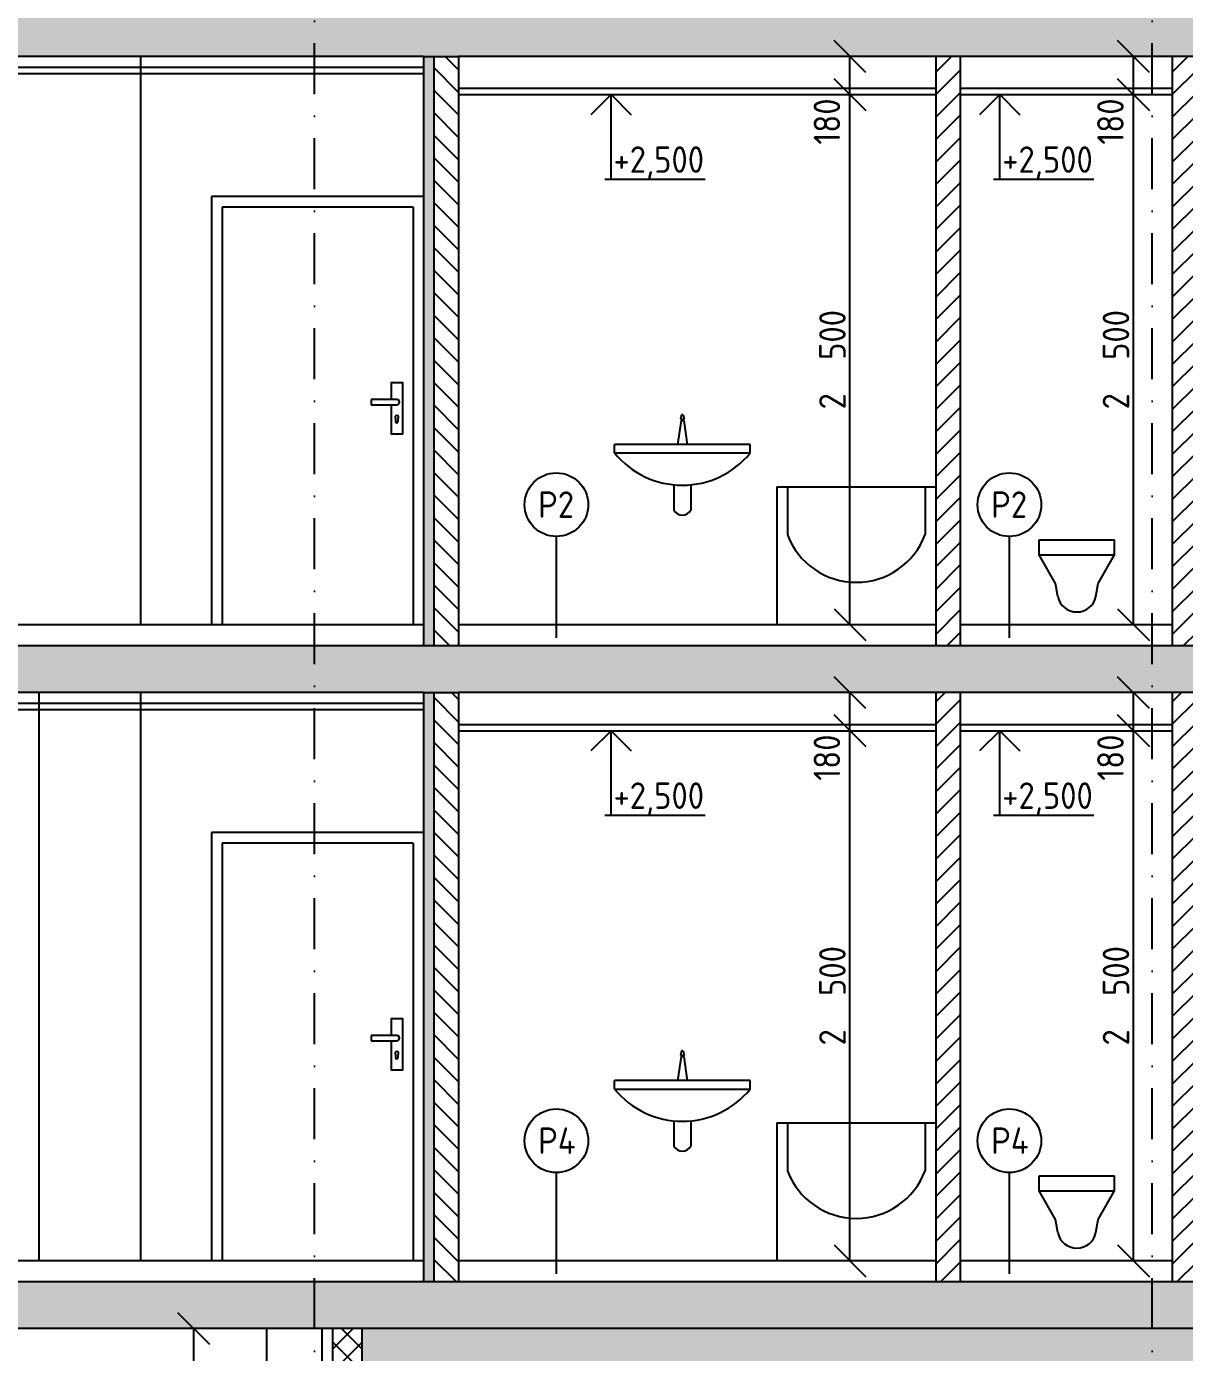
# Model space of a CAD drawing. Extents: x 3792242 to 5145247, y -1546315 to -1031918.
# Drawn here: x 3799548 to 3805008, y -1536076 to -1529822 of the extents above; entities that cross this region are included whole.
import ezdxf

# ---------------------------------------------------------------- set-up
doc = ezdxf.new("R2010")
doc.units = 0
doc.header["$MEASUREMENT"] = 0
doc.linetypes.add('BODKOCIARKOVANA_3', pattern=[5.6, 3, -1.3, 0, -1.3])
doc.layers.get('0').update_dxf_attribs({"linetype": 'CONTINUOUS'})
doc.layers.get('Defpoints').update_dxf_attribs({"color": 61, "linetype": 'CONTINUOUS'})
for name, color, linetype in [('DVERE', 45, 'CONTINUOUS'), ('KÓTY', 4, 'CONTINUOUS'), ('MÚRY', 1, 'CONTINUOUS'), ('OKNÁ', 143, 'CONTINUOUS'), ('osi', 253, 'CONTINUOUS'), ('POZEMOK', 7, 'CONTINUOUS'), ('TENKÁ', 7, 'CONTINUOUS'), ('ZARIADOVACIE', 144, 'CONTINUOUS'), ('ŠRAFY', 82, 'CONTINUOUS'), ('šrafy-múry', 8, 'CONTINUOUS')]:
    doc.layers.add(name, color=color, linetype=linetype)
doc.styles.add('STYLE1', font='isocp.shx')
doc.dimstyles.new('STANDARD-50', dxfattribs={"dimtxt": 125, "dimasz": 150, "dimexe": 10, "dimexo": 200, "dimgap": 20, "dimtad": 1, "dimdsep": 46, "dimlunit": 6, "dimtxsty": 'STYLE1', "dimblk1": 'OBLIQUE', "dimblk2": 'OBLIQUE', "dimsah": 1, "dimcen": 2.5, "dimse1": 1, "dimse2": 1, "dimadec": 0, "dimazin": 0, "dimtfac": 1, "dimtmove": 1, "dimatfit": 3, "dimldrblk": 'OBLIQUE', "dimfxl": 1, "dimtolj": 1, "dimtzin": 0, "dimarcsym": 0})
pattern_1 = [(45, (-465210.81, -3000), (-53.0330086, 53.0330086), [])]
pattern_2 = [(45, (-464095.81, -3000), (-53.0330086, 53.0330086), [])]
pattern_3 = [(135, (-3044606.99, 222662.926), (-53.0330086, -53.0330086), [])]

# ---------------------------------------------------------------- blocks, each defined once
blk = doc.blocks.new('_OBLIQUE')
at = {"color": 0, "linetype": 'ByBlock'}
blk.add_line((-0.5, -0.5), (0.5, 0.5), dxfattribs=at)
blk = doc.blocks.new('*D33596')
at = {"layer": 'Defpoints', "color": 0}
for p in [(3804515.2, -1533143.8), (3804767.2, -1533143.8), (3804515.2, -1535643.8)]:
    blk.add_point(p, dxfattribs=at)
at = {"layer": 'KÓTY', "color": 0, "lineweight": -2, "ltscale": 0.25}
blk.add_line((3804767.2, -1535643.8), (3804767.2, -1533143.8), dxfattribs=at)
at = {"layer": 'KÓTY', "color": 0, "linetype": 'ByBlock', "lineweight": -2, "xscale": 150, "yscale": 150, "zscale": 150}
for p, rotation in [((3804767.2, -1533143.8), 90), ((3804767.2, -1535643.8), 270)]:
    blk.add_blockref('_OBLIQUE', p, dxfattribs=dict(at, rotation=rotation))
at = {"layer": 'KÓTY', "color": 0, "insert": (3804684.7, -1534393.8), "char_height": 125, "attachment_point": 5, "rotation": 90, "style": 'STYLE1'}
blk.add_mtext('\\A1;2ﾠ500', dxfattribs=at)
blk = doc.blocks.new('*D33597')
at = {"layer": 'Defpoints', "color": 0}
for p in [(3804767.2, -1532963.8), (3804767.2, -1532963.8), (3804767.2, -1533143.8)]:
    blk.add_point(p, dxfattribs=at)
at = {"layer": 'KÓTY', "color": 0, "lineweight": -2, "ltscale": 0.25}
blk.add_line((3804767.2, -1533143.8), (3804767.2, -1532963.8), dxfattribs=at)
at = {"layer": 'KÓTY', "color": 0, "linetype": 'ByBlock', "lineweight": -2, "xscale": 150, "yscale": 150, "zscale": 150}
for p, rotation in [((3804767.2, -1532963.8), 90), ((3804767.2, -1533143.8), 270)]:
    blk.add_blockref('_OBLIQUE', p, dxfattribs=dict(at, rotation=rotation))
at = {"layer": 'KÓTY', "color": 0, "insert": (3804658.7, -1533270.5), "char_height": 125, "attachment_point": 5, "rotation": 90, "style": 'STYLE1'}
blk.add_mtext('\\A1;180', dxfattribs=at)
blk = doc.blocks.new('*D33598')
at = {"layer": 'Defpoints', "color": 0}
for p in [(3803178.2, -1533143.8), (3803430.2, -1533143.8), (3803178.2, -1535643.8)]:
    blk.add_point(p, dxfattribs=at)
at = {"layer": 'KÓTY', "color": 0, "lineweight": -2, "ltscale": 0.25}
blk.add_line((3803430.2, -1535643.8), (3803430.2, -1533143.8), dxfattribs=at)
at = {"layer": 'KÓTY', "color": 0, "linetype": 'ByBlock', "lineweight": -2, "xscale": 150, "yscale": 150, "zscale": 150}
for p, rotation in [((3803430.2, -1533143.8), 90), ((3803430.2, -1535643.8), 270)]:
    blk.add_blockref('_OBLIQUE', p, dxfattribs=dict(at, rotation=rotation))
at = {"layer": 'KÓTY', "color": 0, "insert": (3803347.7, -1534393.8), "char_height": 125, "attachment_point": 5, "rotation": 90, "style": 'STYLE1'}
blk.add_mtext('\\A1;2ﾠ500', dxfattribs=at)
blk = doc.blocks.new('*D33599')
at = {"layer": 'Defpoints', "color": 0}
for p in [(3803430.2, -1532963.8), (3803430.2, -1532963.8), (3803430.2, -1533143.8)]:
    blk.add_point(p, dxfattribs=at)
at = {"layer": 'KÓTY', "color": 0, "lineweight": -2, "ltscale": 0.25}
blk.add_line((3803430.2, -1533143.8), (3803430.2, -1532963.8), dxfattribs=at)
at = {"layer": 'KÓTY', "color": 0, "linetype": 'ByBlock', "lineweight": -2, "xscale": 150, "yscale": 150, "zscale": 150}
for p, rotation in [((3803430.2, -1532963.8), 90), ((3803430.2, -1533143.8), 270)]:
    blk.add_blockref('_OBLIQUE', p, dxfattribs=dict(at, rotation=rotation))
at = {"layer": 'KÓTY', "color": 0, "insert": (3803321.7, -1533270.5), "char_height": 125, "attachment_point": 5, "rotation": 90, "style": 'STYLE1'}
blk.add_mtext('\\A1;180', dxfattribs=at)
blk = doc.blocks.new('*D33642')
at = {"layer": 'Defpoints', "color": 0}
for p in [(3804515.2, -1530143.8), (3804767.2, -1530143.8), (3804515.2, -1532643.8)]:
    blk.add_point(p, dxfattribs=at)
at = {"layer": 'KÓTY', "color": 0, "lineweight": -2, "ltscale": 0.25}
blk.add_line((3804767.2, -1532643.8), (3804767.2, -1530143.8), dxfattribs=at)
at = {"layer": 'KÓTY', "color": 0, "linetype": 'ByBlock', "lineweight": -2, "xscale": 150, "yscale": 150, "zscale": 150}
for p, rotation in [((3804767.2, -1530143.8), 90), ((3804767.2, -1532643.8), 270)]:
    blk.add_blockref('_OBLIQUE', p, dxfattribs=dict(at, rotation=rotation))
at = {"layer": 'KÓTY', "color": 0, "insert": (3804684.7, -1531393.8), "char_height": 125, "attachment_point": 5, "rotation": 90, "style": 'STYLE1'}
blk.add_mtext('\\A1;2ﾠ500', dxfattribs=at)
blk = doc.blocks.new('*D33643')
at = {"layer": 'Defpoints', "color": 0}
for p in [(3804767.2, -1529963.8), (3804767.2, -1529963.8), (3804767.2, -1530143.8)]:
    blk.add_point(p, dxfattribs=at)
at = {"layer": 'KÓTY', "color": 0, "lineweight": -2, "ltscale": 0.25}
blk.add_line((3804767.2, -1530143.8), (3804767.2, -1529963.8), dxfattribs=at)
at = {"layer": 'KÓTY', "color": 0, "linetype": 'ByBlock', "lineweight": -2, "xscale": 150, "yscale": 150, "zscale": 150}
for p, rotation in [((3804767.2, -1529963.8), 90), ((3804767.2, -1530143.8), 270)]:
    blk.add_blockref('_OBLIQUE', p, dxfattribs=dict(at, rotation=rotation))
at = {"layer": 'KÓTY', "color": 0, "insert": (3804658.7, -1530270.5), "char_height": 125, "attachment_point": 5, "rotation": 90, "style": 'STYLE1'}
blk.add_mtext('\\A1;180', dxfattribs=at)
blk = doc.blocks.new('*D33644')
at = {"layer": 'Defpoints', "color": 0}
for p in [(3803178.2, -1530143.8), (3803430.2, -1530143.8), (3803178.2, -1532643.8)]:
    blk.add_point(p, dxfattribs=at)
at = {"layer": 'KÓTY', "color": 0, "lineweight": -2, "ltscale": 0.25}
blk.add_line((3803430.2, -1532643.8), (3803430.2, -1530143.8), dxfattribs=at)
at = {"layer": 'KÓTY', "color": 0, "linetype": 'ByBlock', "lineweight": -2, "xscale": 150, "yscale": 150, "zscale": 150}
for p, rotation in [((3803430.2, -1530143.8), 90), ((3803430.2, -1532643.8), 270)]:
    blk.add_blockref('_OBLIQUE', p, dxfattribs=dict(at, rotation=rotation))
at = {"layer": 'KÓTY', "color": 0, "insert": (3803347.7, -1531393.8), "char_height": 125, "attachment_point": 5, "rotation": 90, "style": 'STYLE1'}
blk.add_mtext('\\A1;2ﾠ500', dxfattribs=at)
blk = doc.blocks.new('*D33645')
at = {"layer": 'Defpoints', "color": 0}
for p in [(3803430.2, -1529963.8), (3803430.2, -1529963.8), (3803430.2, -1530143.8)]:
    blk.add_point(p, dxfattribs=at)
at = {"layer": 'KÓTY', "color": 0, "lineweight": -2, "ltscale": 0.25}
blk.add_line((3803430.2, -1530143.8), (3803430.2, -1529963.8), dxfattribs=at)
at = {"layer": 'KÓTY', "color": 0, "linetype": 'ByBlock', "lineweight": -2, "xscale": 150, "yscale": 150, "zscale": 150}
for p, rotation in [((3803430.2, -1529963.8), 90), ((3803430.2, -1530143.8), 270)]:
    blk.add_blockref('_OBLIQUE', p, dxfattribs=dict(at, rotation=rotation))
at = {"layer": 'KÓTY', "color": 0, "insert": (3803321.7, -1530270.5), "char_height": 125, "attachment_point": 5, "rotation": 90, "style": 'STYLE1'}
blk.add_mtext('\\A1;180', dxfattribs=at)
blk = doc.blocks.new('*D39733')
at = {"layer": 'Defpoints', "color": 0}
for p in [(3800336.7, -1535963.8), (3800846.2, -1535963.8), (3800796.2, -1538643.8)]:
    blk.add_point(p, dxfattribs=at)
at = {"layer": 'KÓTY', "color": 0, "lineweight": -2, "ltscale": 0.25}
blk.add_line((3800336.7, -1538643.8), (3800336.7, -1535963.8), dxfattribs=at)
at = {"layer": 'KÓTY', "color": 0, "linetype": 'ByBlock', "lineweight": -2, "xscale": 150, "yscale": 150, "zscale": 150}
for p, rotation in [((3800336.7, -1535963.8), 90), ((3800336.7, -1538643.8), 270)]:
    blk.add_blockref('_OBLIQUE', p, dxfattribs=dict(at, rotation=rotation))
at = {"layer": 'KÓTY', "color": 0, "insert": (3800254.2, -1537303.8), "char_height": 125, "attachment_point": 5, "rotation": 90, "style": 'STYLE1'}
blk.add_mtext('\\A1;2ﾠ680', dxfattribs=at)

msp = doc.modelspace()

# ---------------------------------------------------------------- hatches: boundary and pattern name
at = {"layer": 'ŠRAFY'}
h = msp.add_hatch(dxfattribs=at)
h.set_pattern_fill('DOTS', color=256, scale=250, angle=90)
h.set_pattern_definition([(90, (-139693.807, -3000), (-15.625, 7.8125), [0, -15.625])])
h.paths.add_polyline_path([(3801470.193, -1532743.77), (3801470.193, -1529963.77), (3801420.193, -1529963.77), (3801420.193, -1532643.77), (3801420.193, -1532743.77)])
at = {"layer": 'ŠRAFY', "ltscale": 0.25}
h = msp.add_hatch(dxfattribs=at)
h.set_pattern_fill('ANSI31', color=256, scale=600, angle=90, style=0)
h.set_pattern_definition(pattern_3)
h.paths.add_polyline_path([(3801470.193, -1532743.77), (3801470.193, -1532643.77), (3801470.193, -1529963.77), (3801585.193, -1529963.77), (3801585.193, -1532643.77), (3801585.193, -1532743.77)])
h = msp.add_hatch(dxfattribs=at)
h.set_pattern_fill('ANSI31', color=256, scale=600, style=0)
h.set_pattern_definition(pattern_1)
h.paths.add_polyline_path([(3803950.193, -1532743.77), (3803950.193, -1532643.77), (3803950.193, -1529963.77), (3803835.193, -1529963.77), (3803835.193, -1532643.77), (3803835.193, -1532743.77)])
h = msp.add_hatch(dxfattribs=at)
h.set_pattern_fill('ANSI31', color=256, scale=600, style=0)
h.set_pattern_definition(pattern_2)
h.paths.add_polyline_path([(3805065.193, -1532743.77), (3805065.193, -1532643.77), (3805065.193, -1529963.77), (3804950.193, -1529963.77), (3804950.193, -1532643.77), (3804950.193, -1532743.77)])
at = {"layer": 'ŠRAFY'}
h = msp.add_hatch(dxfattribs=at)
h.set_pattern_fill('DOTS', color=256, scale=250, angle=90)
h.set_pattern_definition([(90, (-139693.807, -6000), (-15.625, 7.8125), [0, -15.625])])
h.paths.add_polyline_path([(3801470.193, -1535743.77), (3801470.193, -1532963.77), (3801420.193, -1532963.77), (3801420.193, -1535643.77), (3801420.193, -1535743.77)])
at = {"layer": 'ŠRAFY', "ltscale": 0.25}
h = msp.add_hatch(dxfattribs=at)
h.set_pattern_fill('ANSI31', color=256, scale=600, angle=90, style=0)
h.set_pattern_definition(pattern_3)
h.paths.add_polyline_path([(3801470.193, -1535743.77), (3801470.193, -1535643.77), (3801470.193, -1532963.77), (3801585.193, -1532963.77), (3801585.193, -1535643.77), (3801585.193, -1535743.77)])
h = msp.add_hatch(dxfattribs=at)
h.set_pattern_fill('ANSI31', color=256, scale=600, style=0)
h.set_pattern_definition(pattern_1)
h.paths.add_polyline_path([(3803950.193, -1535743.77), (3803950.193, -1535643.77), (3803950.193, -1532963.77), (3803835.193, -1532963.77), (3803835.193, -1535643.77), (3803835.193, -1535743.77)])
h = msp.add_hatch(dxfattribs=at)
h.set_pattern_fill('ANSI31', color=256, scale=600, style=0)
h.set_pattern_definition(pattern_2)
h.paths.add_polyline_path([(3805065.193, -1535743.77), (3805065.193, -1535643.77), (3805065.193, -1532963.77), (3804950.193, -1532963.77), (3804950.193, -1535643.77), (3804950.193, -1535743.77)])
h = msp.add_hatch(dxfattribs=at)
h.set_pattern_fill('ANSI37', color=256, scale=600, angle=90, style=0)
h.set_pattern_definition([(135, (2192781.48, -9412559.13), (-53.0330086, -53.0330086), []), (225, (2192781.48, -9412559.13), (53.0330086, -53.0330086), [])])
h.paths.add_polyline_path([(3801130.193, -1538843.77), (3801130.193, -1536563.77), (3801130.193, -1536063.77), (3801130.193, -1535963.77), (3800990.193, -1535963.77), (3800990.193, -1538643.77), (3800990.193, -1538843.77)])
at = {"layer": 'ŠRAFY'}
h = msp.add_hatch(dxfattribs=at)
h.set_pattern_fill('HEX', color=256, scale=250)
h.set_pattern_definition([(0, (-647086.31, 2760.27), (0, 54.12658774), [31.25, -62.5]), (120, (-647086.31, 2760.27), (-46.875, -27.06329387), [31.25, -62.5]), (60, (-647055.06, 2760.27), (-46.875, 27.06329387), [31.25, -62.5])])
h.paths.add_polyline_path([(3801130.193, -1535963.77), (3801130.193, -1536163.77), (3809270.193, -1536163.77), (3809270.193, -1536563.77), (3809470.193, -1536563.77), (3809470.193, -1535963.77)])
at = {"layer": 'šrafy-múry'}
h = msp.add_hatch(dxfattribs=at)
h.set_pattern_fill('ANSI36', color=253, scale=800)
h.set_pattern_definition([(45, (-139994.81, -26883.5), (53.0330086, 194.4543648), [250, -50, 0, -50])])
h.paths.add_polyline_path([(3796080.193, -1530213.77), (3796420.193, -1530213.77), (3796420.193, -1529963.77), (3801370.193, -1529963.77), (3801535.193, -1529963.77), (3803835.193, -1529963.77), (3803950.193, -1529963.77), (3804950.193, -1529963.77), (3805065.193, -1529963.77), (3809340.193, -1529963.77), (3809340.193, -1530213.77), (3809680.193, -1530213.77), (3809680.193, -1529743.77), (3796080.193, -1529743.77)])
h = msp.add_hatch(dxfattribs=at)
h.set_pattern_fill('ANSI36', color=253, scale=800)
h.set_pattern_definition([(45, (-139994.81, -29883.5), (53.0330086, 194.4543648), [250, -50, 0, -50])])
h.paths.add_polyline_path([(3796080.193, -1533213.77), (3796420.193, -1533213.77), (3796420.193, -1532963.77), (3801370.193, -1532963.77), (3801535.193, -1532963.77), (3803835.193, -1532963.77), (3803950.193, -1532963.77), (3804950.193, -1532963.77), (3805065.193, -1532963.77), (3809340.193, -1532963.77), (3809340.193, -1533213.77), (3809680.193, -1533213.77), (3809680.193, -1532743.77), (3796080.193, -1532743.77)])
h = msp.add_hatch(dxfattribs=at)
h.set_pattern_fill('ANSI36', color=253, scale=800, angle=360)
h.set_pattern_definition([(45, (42813.19, 2e-09), (53.0330086, 194.4543648), [250, -50, 0, -50])])
h.paths.add_polyline_path([(3804965.193, -1535743.77), (3804850.193, -1535743.77), (3803950.193, -1535743.77), (3803835.193, -1535743.77), (3801650.193, -1535743.77), (3801400.193, -1535743.77), (3796420.193, -1535743.77), (3796080.193, -1535743.77), (3796080.193, -1535963.77), (3796980.193, -1535963.77), (3797280.193, -1535963.77), (3800990.193, -1535963.77), (3801130.193, -1535963.77), (3809470.193, -1535963.77), (3809680.193, -1535963.77), (3809680.193, -1535743.77), (3809340.193, -1535743.77)])

# ---------------------------------------------------------------- linework, layer by layer
at = {"layer": 'DVERE', "ltscale": 0.25}
for p, q in [((3800420.193, -1530623.77), (3800420.193, -1532643.77)), ((3801420.193, -1530623.77), (3800420.193, -1530623.77)), ((3800470.193, -1530673.77), (3800470.193, -1532643.77)), ((3801370.193, -1530673.77), (3800470.193, -1530673.77)), ((3801370.193, -1530673.77), (3801370.193, -1532643.77)), ((3800420.193, -1533623.77), (3800420.193, -1535643.77)), ((3801420.193, -1533623.77), (3800420.193, -1533623.77)), ((3800470.193, -1533673.77), (3800470.193, -1535643.77)), ((3801370.193, -1533673.77), (3800470.193, -1533673.77)), ((3801370.193, -1533673.77), (3801370.193, -1535643.77))]:
    msp.add_line(p, q, dxfattribs=at)
at = {"layer": 'MÚRY'}
for p, q in [((3801420.193, -1529963.77), (3796420.193, -1529963.77)), ((3801420.193, -1529963.77), (3801420.193, -1532643.77)), ((3803835.193, -1529963.77), (3801585.193, -1529963.77)), ((3801585.193, -1529963.77), (3801585.193, -1532643.77)), ((3803835.193, -1529963.77), (3803835.193, -1532643.77)), ((3804950.193, -1529963.77), (3803950.193, -1529963.77)), ((3803950.193, -1529963.77), (3803950.193, -1532643.77)), ((3804950.193, -1529963.77), (3804950.193, -1532643.77)), ((3801420.193, -1532643.77), (3796420.193, -1532643.77)), ((3803835.193, -1532643.77), (3801585.193, -1532643.77)), ((3804950.193, -1532643.77), (3803950.193, -1532643.77)), ((3801420.193, -1532963.77), (3796420.193, -1532963.77)), ((3801420.193, -1532963.77), (3801420.193, -1535643.77)), ((3803835.193, -1532963.77), (3801585.193, -1532963.77)), ((3801585.193, -1532963.77), (3801585.193, -1535643.77)), ((3803835.193, -1532963.77), (3803835.193, -1535643.77)), ((3804950.193, -1532963.77), (3803950.193, -1532963.77)), ((3803950.193, -1532963.77), (3803950.193, -1535643.77)), ((3804950.193, -1532963.77), (3804950.193, -1535643.77)), ((3801420.193, -1535643.77), (3796420.193, -1535643.77)), ((3803835.193, -1535643.77), (3801585.193, -1535643.77)), ((3804950.193, -1535643.77), (3803950.193, -1535643.77)), ((3800940.193, -1535963.77), (3797050.193, -1535963.77)), ((3800940.193, -1535963.77), (3800940.193, -1538643.77))]:
    msp.add_line(p, q, dxfattribs=at)
at = {"layer": 'OKNÁ', "ltscale": 0.25}
for p, q in [((3802046.193, -1532705.338), (3802046.193, -1532227.662)), ((3804182.193, -1532705.338), (3804182.193, -1532227.662)), ((3802046.193, -1535705.338), (3802046.193, -1535227.662)), ((3804182.193, -1535705.338), (3804182.193, -1535227.662))]:
    msp.add_line(p, q, dxfattribs=at)
for centre in [(3802046.193, -1532077.662), (3804182.193, -1532077.662), (3802046.193, -1535077.662), (3804182.193, -1535077.662)]:
    msp.add_circle(centre, 150, dxfattribs=at)
at = {"layer": 'osi', "linetype": 'BODKOCIARKOVANA_3', "ltscale": 80}
for p, q in [((3800905.193, -1542239.5), (3800905.193, -1519829.5)), ((3804855.193, -1542239.5), (3804855.193, -1519829.5))]:
    msp.add_line(p, q, dxfattribs=at)
at = {"layer": 'POZEMOK', "color": 8}
for p, q in [((3801294.193, -1531581.52), (3801173.193, -1531581.52)), ((3801173.193, -1531581.52), (3801173.193, -1531606.02)), ((3801173.193, -1531606.02), (3801294.193, -1531606.02)), ((3801288.193, -1531671.501), (3801288.193, -1531686.02)), ((3801298.193, -1531672.231), (3801298.193, -1531686.02)), ((3801294.193, -1534581.52), (3801173.193, -1534581.52)), ((3801173.193, -1534581.52), (3801173.193, -1534606.02)), ((3801173.193, -1534606.02), (3801294.193, -1534606.02)), ((3801288.193, -1534671.501), (3801288.193, -1534686.02)), ((3801298.193, -1534672.231), (3801298.193, -1534686.02))]:
    msp.add_line(p, q, dxfattribs=at)
for points in [[(3801269.193, -1531581.52), (3801269.193, -1531501.52), (3801320.193, -1531501.52), (3801320.193, -1531744.52), (3801269.193, -1531744.52), (3801269.193, -1531606.02)], [(3801269.193, -1534581.52), (3801269.193, -1534501.52), (3801320.193, -1534501.52), (3801320.193, -1534744.52), (3801269.193, -1534744.52), (3801269.193, -1534606.02)]]:
    msp.add_lwpolyline(points, dxfattribs=at)
for centre, radius, start, end in [((3801294.193, -1531593.77), 12.25, 270, 90), ((3801293.693, -1531665.02), 8.5, 301.9657188, 229.6797849), ((3801293.193, -1531686.02), 5, 180, 0), ((3801294.193, -1534593.77), 12.25, 270, 90), ((3801293.693, -1534665.02), 8.5, 301.9657188, 229.6797849), ((3801293.193, -1534686.02), 5, 180, 0)]:
    msp.add_arc(centre, radius, start, end, dxfattribs=at)
at = {"layer": 'TENKÁ'}
for p, q in [((3796420.193, -1530013.77), (3801420.193, -1530013.77)), ((3800085.193, -1529963.77), (3800085.193, -1532643.77)), ((3801420.193, -1529963.77), (3801585.193, -1529963.77)), ((3801470.193, -1532743.77), (3801470.193, -1529963.77)), ((3803950.193, -1529963.77), (3803835.193, -1529963.77)), ((3805065.193, -1529963.77), (3804950.193, -1529963.77)), ((3796420.193, -1530043.77), (3801420.193, -1530043.77)), ((3801585.193, -1530113.77), (3803835.193, -1530113.77)), ((3801585.193, -1530143.77), (3803835.193, -1530143.77)), ((3803950.193, -1530113.77), (3804950.193, -1530113.77)), ((3803950.193, -1530143.77), (3804950.193, -1530143.77)), ((3801420.193, -1532643.77), (3801420.193, -1532743.77)), ((3801585.193, -1532643.77), (3801585.193, -1532743.77)), ((3803835.193, -1532643.77), (3803835.193, -1532743.77)), ((3803950.193, -1532643.77), (3803950.193, -1532743.77)), ((3804950.193, -1532643.77), (3804950.193, -1532743.77)), ((3809720.193, -1532743.77), (3796040.193, -1532743.77)), ((3796420.193, -1533013.77), (3801420.193, -1533013.77)), ((3799605.193, -1532963.77), (3799605.193, -1535643.77)), ((3800085.193, -1532963.77), (3800085.193, -1535643.77)), ((3801420.193, -1532963.77), (3801585.193, -1532963.77)), ((3801470.193, -1535743.77), (3801470.193, -1532963.77)), ((3803950.193, -1532963.77), (3803835.193, -1532963.77)), ((3805065.193, -1532963.77), (3804950.193, -1532963.77)), ((3796420.193, -1533043.77), (3801420.193, -1533043.77)), ((3801585.193, -1533113.77), (3803835.193, -1533113.77)), ((3801585.193, -1533143.77), (3803835.193, -1533143.77)), ((3803950.193, -1533113.77), (3804950.193, -1533113.77)), ((3803950.193, -1533143.77), (3804950.193, -1533143.77)), ((3801420.193, -1535643.77), (3801420.193, -1535743.77)), ((3801585.193, -1535643.77), (3801585.193, -1535743.77)), ((3803835.193, -1535643.77), (3803835.193, -1535743.77)), ((3803950.193, -1535643.77), (3803950.193, -1535743.77)), ((3804950.193, -1535643.77), (3804950.193, -1535743.77)), ((3809720.193, -1535743.77), (3796040.193, -1535743.77)), ((3800680.193, -1536563.77), (3800680.193, -1535963.77)), ((3809720.193, -1535963.77), (3800940.193, -1535963.77)), ((3800990.193, -1535963.77), (3800990.193, -1538643.77)), ((3801130.193, -1536163.77), (3801130.193, -1535963.77))]:
    msp.add_line(p, q, dxfattribs=at)
at = {"layer": 'TENKÁ', "linetype": 'ByBlock', "ltscale": 0.25}
for p, q in [((3802303.693, -1530143.77), (3802208.233, -1530239.23)), ((3802303.693, -1530143.77), (3802399.152, -1530239.23)), ((3802303.693, -1530543.77), (3802303.693, -1530143.77)), ((3804136.693, -1530143.77), (3804041.233, -1530239.23)), ((3804136.693, -1530143.77), (3804232.152, -1530239.23)), ((3804136.693, -1530543.77), (3804136.693, -1530143.77)), ((3802747.998, -1530543.77), (3802274.099, -1530543.77)), ((3804580.998, -1530543.77), (3804107.099, -1530543.77)), ((3802303.693, -1533143.77), (3802208.233, -1533239.23)), ((3802303.693, -1533143.77), (3802399.152, -1533239.23)), ((3802303.693, -1533543.77), (3802303.693, -1533143.77)), ((3804136.693, -1533143.77), (3804041.233, -1533239.23)), ((3804136.693, -1533143.77), (3804232.152, -1533239.23)), ((3804136.693, -1533543.77), (3804136.693, -1533143.77)), ((3802747.998, -1533543.77), (3802274.099, -1533543.77)), ((3804580.998, -1533543.77), (3804107.099, -1533543.77))]:
    msp.add_line(p, q, dxfattribs=at)
at = {"layer": 'ZARIADOVACIE', "ltscale": 0.25}
for p, q in [((3802633.755, -1531681.058), (3802617.827, -1531794.395)), ((3802636.043, -1531653.905), (3802631.229, -1531674.8)), ((3802631.229, -1531674.8), (3802649.157, -1531674.8)), ((3802633.755, -1531681.058), (3802646.63, -1531681.058)), ((3802644.342, -1531653.905), (3802636.043, -1531653.905)), ((3802636.193, -1531681.058), (3802636.193, -1531674.8)), ((3802644.193, -1531681.058), (3802644.193, -1531674.8)), ((3802644.342, -1531653.905), (3802649.157, -1531674.8)), ((3802646.63, -1531681.058), (3802662.559, -1531794.395)), ((3802320.193, -1531833.77), (3802320.193, -1531793.77)), ((3802960.193, -1531793.77), (3802320.193, -1531793.77)), ((3802320.193, -1531833.77), (3802960.193, -1531833.77)), ((3802960.193, -1531833.77), (3802960.193, -1531793.77)), ((3802600.193, -1531983.711), (3802600.193, -1532103.711)), ((3802680.193, -1531983.711), (3802680.193, -1532103.711)), ((3803085.193, -1531993.77), (3803085.193, -1532643.77)), ((3803085.193, -1531993.77), (3803835.193, -1531993.77)), ((3803135.193, -1531993.77), (3803135.193, -1532218.77)), ((3803785.193, -1531993.77), (3803785.193, -1532218.77)), ((3804322.693, -1532313.77), (3804322.693, -1532243.77)), ((3804322.693, -1532243.77), (3804677.693, -1532243.77)), ((3804677.693, -1532313.77), (3804677.693, -1532243.77)), ((3804399.278, -1532448.77), (3804322.693, -1532313.77)), ((3804322.693, -1532313.77), (3804677.693, -1532313.77)), ((3804601.108, -1532448.77), (3804677.693, -1532313.77)), ((3804410.193, -1532510.672), (3804399.278, -1532448.77)), ((3804590.193, -1532510.672), (3804601.108, -1532448.77)), ((3802633.755, -1534681.058), (3802617.827, -1534794.395)), ((3802636.043, -1534653.905), (3802631.229, -1534674.8)), ((3802631.229, -1534674.8), (3802649.157, -1534674.8)), ((3802633.755, -1534681.058), (3802646.63, -1534681.058)), ((3802644.342, -1534653.905), (3802636.043, -1534653.905)), ((3802636.193, -1534681.058), (3802636.193, -1534674.8)), ((3802644.193, -1534681.058), (3802644.193, -1534674.8)), ((3802644.342, -1534653.905), (3802649.157, -1534674.8)), ((3802646.63, -1534681.058), (3802662.559, -1534794.395)), ((3802320.193, -1534833.77), (3802320.193, -1534793.77)), ((3802960.193, -1534793.77), (3802320.193, -1534793.77)), ((3802320.193, -1534833.77), (3802960.193, -1534833.77)), ((3802960.193, -1534833.77), (3802960.193, -1534793.77)), ((3802600.193, -1534983.711), (3802600.193, -1535103.711)), ((3802680.193, -1534983.711), (3802680.193, -1535103.711)), ((3803085.193, -1534993.77), (3803085.193, -1535643.77)), ((3803085.193, -1534993.77), (3803835.193, -1534993.77)), ((3803135.193, -1534993.77), (3803135.193, -1535218.77)), ((3803785.193, -1534993.77), (3803785.193, -1535218.77)), ((3804322.693, -1535313.77), (3804322.693, -1535243.77)), ((3804322.693, -1535243.77), (3804677.693, -1535243.77)), ((3804677.693, -1535313.77), (3804677.693, -1535243.77)), ((3804399.278, -1535448.77), (3804322.693, -1535313.77)), ((3804322.693, -1535313.77), (3804677.693, -1535313.77)), ((3804601.108, -1535448.77), (3804677.693, -1535313.77)), ((3804410.193, -1535510.672), (3804399.278, -1535448.77)), ((3804590.193, -1535510.672), (3804601.108, -1535448.77))]:
    msp.add_line(p, q, dxfattribs=at)
for centre, radius, start, end in [((3802640.193, -1531572.607), 413.045, 219.2190836, 320.7809164), ((3802640.193, -1532080.456), 46.269, 210.1728116, 329.8271884), ((3803460.193, -1532096.548), 347.222, 200.6096929, 339.3903071), ((3804500.193, -1532491.816), 91.954, 191.8324013, 348.1675987), ((3802640.193, -1534572.607), 413.045, 219.2190836, 320.7809164), ((3802640.193, -1535080.456), 46.269, 210.1728116, 329.8271884), ((3803460.193, -1535096.548), 347.222, 200.6096929, 339.3903071), ((3804500.193, -1535491.816), 91.954, 191.8324013, 348.1675987)]:
    msp.add_arc(centre, radius, start, end, dxfattribs=at)

# ---------------------------------------------------------------- texts
at = {"layer": 'TENKÁ', "ltscale": 0.25, "style": 'STYLE1'}
for s, p in [('+2,500', (3802315.535, -1530512.444)), ('+2,500', (3804148.535, -1530512.444)), ('P2', (3801960.388, -1532139.84)), ('P2', (3804096.388, -1532139.84)), ('+2,500', (3802315.535, -1533512.444)), ('+2,500', (3804148.535, -1533512.444)), ('P4', (3801960.388, -1535139.84)), ('P4', (3804096.388, -1535139.84))]:
    msp.add_text(s, height=125, dxfattribs=at).set_placement(p)

# ---------------------------------------------------------------- dimensions: what is measured, and where the dimension line sits
at = {"layer": 'KÓTY', "ltscale": 0.25}
for base, p1, p2, picture, middle in [((3803430.193, -1529963.77), (3803430.193, -1530143.77), (3803430.193, -1529963.77), '*D33645', (3803404.193, -1530270.5)), ((3804767.193, -1529963.77), (3804767.193, -1530143.77), (3804767.193, -1529963.77), '*D33643', (3804741.193, -1530270.5)), ((3803430.193, -1532963.77), (3803430.193, -1533143.77), (3803430.193, -1532963.77), '*D33599', (3803404.193, -1533270.5)), ((3804767.193, -1532963.77), (3804767.193, -1533143.77), (3804767.193, -1532963.77), '*D33597', (3804741.193, -1533270.5))]:
    dim = msp.add_linear_dim(base=base, p1=p1, p2=p2, angle=90, dimstyle='STANDARD-50', override={"dimtxsty": 'STYLE1', "dimldrblk": 'OBLIQUE'}, dxfattribs=at)
    dim.commit()
    dim.dimension.update_dxf_attribs({"geometry": picture, "text_midpoint": middle, "dimtype": 160})
for base, p1, p2, picture, middle in [((3803430.193, -1530143.77), (3803178.193, -1532643.77), (3803178.193, -1530143.77), '*D33644', (3803347.65, -1531393.77)), ((3804767.193, -1530143.77), (3804515.193, -1532643.77), (3804515.193, -1530143.77), '*D33642', (3804684.65, -1531393.77)), ((3803430.193, -1533143.77), (3803178.193, -1535643.77), (3803178.193, -1533143.77), '*D33598', (3803347.65, -1534393.77)), ((3804767.193, -1533143.77), (3804515.193, -1535643.77), (3804515.193, -1533143.77), '*D33596', (3804684.65, -1534393.77)), ((3800336.693, -1535963.77), (3800796.193, -1538643.77), (3800846.193, -1535963.77), '*D39733', (3800254.15, -1537303.77))]:
    dim = msp.add_linear_dim(base=base, p1=p1, p2=p2, angle=90, dimstyle='STANDARD-50', override={"dimtxsty": 'STYLE1', "dimldrblk": 'OBLIQUE'}, dxfattribs=at)
    dim.commit()
    dim.dimension.update_dxf_attribs({"geometry": picture, "text_midpoint": middle})

doc.saveas('drawing.dxf')
